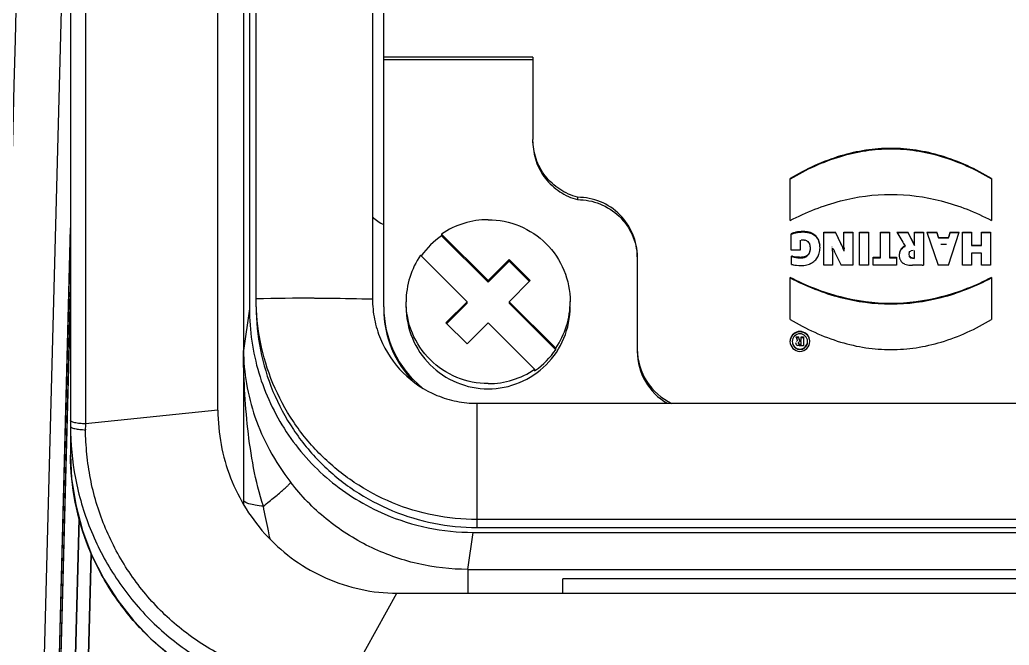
# Model space of a CAD drawing. Header units: millimetres. Extents: x 5828 to 6704, y 123 to 421.
# Drawn here: x 6364.444 to 6366.654, y 232.078 to 233.475 of the extents above; entities that cross this region are included whole.
import ezdxf

# ---------------------------------------------------------------- set-up
doc = ezdxf.new("R2010")
doc.units = ezdxf.units.MM
doc.layers.add('外形图', color=7, linetype='Continuous')

msp = doc.modelspace()

# ---------------------------------------------------------------- linework, layer by layer
at = {"layer": '外形图'}
for p, q in [((6364.9717, 232.8509), (6364.9717, 238.0438)), ((6365.2317, 238.0438), (6365.2317, 232.8509)), ((6364.9567, 238.0285), (6364.9567, 232.829)), ((6365.2567, 232.8332), (6365.2567, 237.9928)), ((6364.8863, 232.6026), (6364.8863, 234.3856)), ((6364.5567, 234.3521), (6364.5567, 232.502)), ((6364.59, 233.7026), (6364.5901, 232.5722)), ((6364.5403, 233.6731), (6364.4821, 231.4414)), ((6364.5407, 233.6731), (6364.4821, 231.4414)), ((6364.9434, 233.5833), (6364.9434, 232.3923)), ((6365.59, 233.391), (6365.2567, 233.391)), ((6365.2567, 233.3858), (6365.59, 233.3858)), ((6365.59, 233.391), (6365.59, 233.2071)), ((6366.165, 233.0262), (6366.165, 233.1201)), ((6366.615, 233.1201), (6366.615, 233.0262)), ((6365.69, 233.0781), (6365.69, 233.0729)), ((6364.5559, 233.0102), (6364.5155, 231.4388)), ((6364.5567, 233.0102), (6364.5155, 231.4388)), ((6365.49, 232.892), (6365.3861, 232.9958)), ((6365.3861, 232.9958), (6365.3861, 232.9923)), ((6366.1671, 232.9597), (6366.1671, 232.9965)), ((6366.1675, 232.9956), (6366.1703, 232.9968)), ((6366.1703, 232.9968), (6366.1737, 232.9979)), ((6366.1703, 232.9968), (6366.1703, 232.9978)), ((6366.1774, 232.9999), (6366.1737, 232.9989)), ((6366.1737, 232.9979), (6366.1737, 232.9989)), ((6366.1737, 232.9979), (6366.1774, 232.9988)), ((6366.1812, 233.0006), (6366.1774, 232.9999)), ((6366.1774, 232.9988), (6366.1774, 232.9999)), ((6366.1774, 232.9988), (6366.1812, 232.9996)), ((6366.1852, 233.0012), (6366.1812, 233.0006)), ((6366.1812, 232.9996), (6366.1812, 233.0006)), ((6366.1812, 232.9996), (6366.1852, 233.0001)), ((6366.1894, 233.0015), (6366.1852, 233.0012)), ((6366.1852, 233.0001), (6366.1852, 233.0012)), ((6366.1852, 233.0001), (6366.1894, 233.0005)), ((6366.1936, 233.0016), (6366.1894, 233.0015)), ((6366.1894, 233.0005), (6366.1894, 233.0015)), ((6366.1894, 233.0005), (6366.1936, 233.0006)), ((6366.1936, 233.0006), (6366.1936, 233.0017)), ((6366.1973, 233.0015), (6366.1936, 233.0016)), ((6366.1936, 233.0006), (6366.1973, 233.0005)), ((6366.1973, 233.0005), (6366.1973, 233.0016)), ((6366.2007, 233.0012), (6366.1973, 233.0015)), ((6366.1973, 233.0005), (6366.2007, 233.0002)), ((6366.204, 233.0007), (6366.2007, 233.0012)), ((6366.2007, 233.0002), (6366.2007, 233.0012)), ((6366.2007, 233.0002), (6366.204, 232.9997)), ((6366.2071, 233), (6366.204, 233.0007)), ((6366.204, 232.9997), (6366.204, 233.0007)), ((6366.204, 232.9997), (6366.2071, 232.999)), ((6366.21, 232.9991), (6366.2071, 233)), ((6366.2071, 232.999), (6366.2071, 233)), ((6366.2071, 232.999), (6366.21, 232.9981)), ((6366.21, 232.9981), (6366.21, 232.9991)), ((6366.21, 232.9981), (6366.2128, 232.997)), ((6366.2128, 232.997), (6366.2127, 232.998)), ((6366.2128, 232.997), (6366.2153, 232.9957)), ((6366.2177, 232.9953), (6366.2153, 232.9967)), ((6366.2153, 232.9957), (6366.2153, 232.9967)), ((6366.2153, 232.9957), (6366.2177, 232.9942)), ((6366.2402, 233.0003), (6366.266, 233.0003)), ((6366.2402, 232.9268), (6366.2402, 233.0003)), ((6366.2402, 232.9993), (6366.266, 232.9993)), ((6366.2783, 232.9752), (6366.266, 233.0003)), ((6366.266, 232.9993), (6366.2783, 232.9741)), ((6366.2851, 233.0003), (6366.3046, 233.0003)), ((6366.2851, 232.9703), (6366.2851, 233.0003)), ((6366.2851, 232.9993), (6366.3046, 232.9993)), ((6366.3046, 233.0003), (6366.3046, 232.9268)), ((6366.3199, 233.0003), (6366.3402, 233.0003)), ((6366.3199, 232.9268), (6366.3199, 233.0003)), ((6366.3199, 232.9993), (6366.3402, 232.9993)), ((6366.3402, 233.0003), (6366.3402, 232.9268)), ((6366.3664, 233.0003), (6366.3867, 233.0003)), ((6366.3664, 232.9432), (6366.3664, 233.0003)), ((6366.3664, 232.9993), (6366.3867, 232.9993)), ((6366.3867, 233.0003), (6366.3867, 232.9432)), ((6366.4034, 233.0003), (6366.4281, 233.0003)), ((6366.4034, 233.0003), (6366.4164, 232.9779)), ((6366.4041, 232.9993), (6366.4281, 232.9993)), ((6366.4427, 232.9718), (6366.4281, 233.0003)), ((6366.4281, 232.9993), (6366.4427, 232.9707)), ((6366.4427, 233.0003), (6366.4631, 233.0003)), ((6366.4427, 232.9725), (6366.4427, 233.0003)), ((6366.4427, 232.9993), (6366.4631, 232.9993)), ((6366.4631, 233.0003), (6366.4631, 232.9268)), ((6366.4702, 233.0003), (6366.4924, 233.0003)), ((6366.4702, 233.0003), (6366.4955, 232.9268)), ((6366.4706, 232.9993), (6366.4924, 232.9993)), ((6366.4962, 232.9883), (6366.4924, 233.0003)), ((6366.4924, 232.9993), (6366.4962, 232.9873)), ((6366.5187, 232.9268), (6366.5427, 233.0003)), ((6366.5226, 233.0003), (6366.5189, 232.9883)), ((6366.5189, 232.9873), (6366.5226, 232.9993)), ((6366.5226, 233.0003), (6366.5427, 233.0003)), ((6366.5226, 232.9993), (6366.5226, 233.0003)), ((6366.5226, 232.9993), (6366.5424, 232.9993)), ((6366.55, 233.0003), (6366.5703, 233.0003)), ((6366.55, 232.9268), (6366.55, 233.0003)), ((6366.55, 232.9993), (6366.5703, 232.9993)), ((6366.5703, 233.0003), (6366.5703, 232.9703)), ((6366.5923, 233.0003), (6366.6127, 233.0003)), ((6366.5923, 232.9703), (6366.5923, 233.0003)), ((6366.5923, 232.9993), (6366.6127, 232.9993)), ((6366.6127, 233.0003), (6366.6127, 232.9268)), ((6365.3861, 232.9923), (6365.49, 232.8885)), ((6366.1874, 232.9826), (6366.1874, 232.9597)), ((6366.2018, 232.9807), (6366.1987, 232.9821)), ((6366.2018, 232.9807), (6366.2042, 232.979)), ((6366.2042, 232.979), (6366.2062, 232.9768)), ((6366.2062, 232.9768), (6366.2078, 232.974)), ((6366.2199, 232.9937), (6366.2177, 232.9953)), ((6366.2177, 232.9942), (6366.2177, 232.9953)), ((6366.2177, 232.9942), (6366.2199, 232.9926)), ((6366.2219, 232.9919), (6366.2199, 232.9937)), ((6366.2199, 232.9926), (6366.2199, 232.9937)), ((6366.2199, 232.9926), (6366.2219, 232.9908)), ((6366.2237, 232.9899), (6366.2219, 232.9919)), ((6366.2219, 232.9908), (6366.2219, 232.9919)), ((6366.2219, 232.9908), (6366.2237, 232.9889)), ((6366.2254, 232.9878), (6366.2237, 232.9899)), ((6366.2237, 232.9889), (6366.2237, 232.9899)), ((6366.2237, 232.9889), (6366.2254, 232.9867)), ((6366.2268, 232.9855), (6366.2254, 232.9878)), ((6366.2254, 232.9867), (6366.2254, 232.9878)), ((6366.2254, 232.9867), (6366.2268, 232.9844)), ((6366.2268, 232.9844), (6366.2268, 232.9855)), ((6366.2268, 232.9844), (6366.2281, 232.982)), ((6366.2281, 232.982), (6366.2281, 232.983)), ((6366.2281, 232.982), (6366.2291, 232.9794)), ((6366.23, 232.9778), (6366.2291, 232.9805)), ((6366.2291, 232.9794), (6366.2291, 232.9805)), ((6366.2291, 232.9794), (6366.23, 232.9767)), ((6366.2307, 232.9749), (6366.23, 232.9778)), ((6366.23, 232.9767), (6366.23, 232.9778)), ((6366.23, 232.9767), (6366.2307, 232.9739)), ((6366.2312, 232.9719), (6366.2307, 232.9749)), ((6366.2307, 232.9739), (6366.2307, 232.9749)), ((6366.2307, 232.9739), (6366.2312, 232.9709)), ((6366.2804, 232.9708), (6366.2783, 232.9752)), ((6366.2783, 232.9741), (6366.2804, 232.9698)), ((6366.4164, 232.9779), (6366.4181, 232.9751)), ((6366.4181, 232.9751), (6366.4199, 232.9723)), ((6366.4962, 232.9883), (6366.5189, 232.9883)), ((6366.4962, 232.9873), (6366.4962, 232.9883)), ((6366.4962, 232.9873), (6366.5189, 232.9873)), ((6366.5189, 232.9873), (6366.5189, 232.9883)), ((6366.1874, 232.9597), (6366.1671, 232.9597)), ((6366.2064, 232.9519), (6366.2046, 232.9496)), ((6366.2079, 232.9547), (6366.2064, 232.9519)), ((6366.2064, 232.9509), (6366.2078, 232.9535)), ((6366.2064, 232.9509), (6366.2064, 232.9519)), ((6366.2078, 232.9535), (6366.2088, 232.9564)), ((6366.2093, 232.9607), (6366.2088, 232.9575)), ((6366.2088, 232.9564), (6366.2094, 232.9597)), ((6366.2088, 232.9564), (6366.2088, 232.9575)), ((6366.2094, 232.9597), (6366.2094, 232.9607)), ((6366.2291, 232.9506), (6366.23, 232.9534)), ((6366.23, 232.9534), (6366.2307, 232.9562)), ((6366.2307, 232.9562), (6366.2312, 232.9592)), ((6366.2315, 232.9688), (6366.2312, 232.9719)), ((6366.2312, 232.9709), (6366.2312, 232.9719)), ((6366.2312, 232.9592), (6366.2315, 232.9623)), ((6366.2316, 232.9655), (6366.2315, 232.9688)), ((6366.2315, 232.9623), (6366.2316, 232.9655)), ((6366.259, 232.9667), (6366.259, 232.9675)), ((6366.2597, 232.9574), (6366.2598, 232.9525)), ((6366.2598, 232.9525), (6366.2598, 232.9268)), ((6366.2623, 232.9604), (6366.2641, 232.9565)), ((6366.2641, 232.9565), (6366.2786, 232.9268)), ((6366.2823, 232.9666), (6366.2804, 232.9708)), ((6366.2841, 232.9614), (6366.2823, 232.9655)), ((6366.2841, 232.9614), (6366.2841, 232.9625)), ((6366.2856, 232.9576), (6366.2841, 232.9614)), ((6366.2851, 232.9661), (6366.2851, 232.9703)), ((6366.2856, 232.9588), (6366.2853, 232.9625)), ((6366.2856, 232.9576), (6366.2856, 232.9588)), ((6366.4112, 232.9599), (6366.4096, 232.9563)), ((6366.4098, 232.9555), (6366.4112, 232.9588)), ((6366.4131, 232.9629), (6366.4112, 232.9599)), ((6366.4112, 232.9588), (6366.4131, 232.9619)), ((6366.4112, 232.9588), (6366.4112, 232.9599)), ((6366.4156, 232.9656), (6366.4131, 232.9629)), ((6366.4131, 232.9619), (6366.4156, 232.9645)), ((6366.4131, 232.9619), (6366.4131, 232.9629)), ((6366.4185, 232.9678), (6366.4156, 232.9656)), ((6366.4156, 232.9645), (6366.4185, 232.9667)), ((6366.4156, 232.9645), (6366.4156, 232.9656)), ((6366.4218, 232.9694), (6366.4185, 232.9678)), ((6366.4185, 232.9667), (6366.4218, 232.9684)), ((6366.4185, 232.9667), (6366.4185, 232.9678)), ((6366.4199, 232.9723), (6366.4218, 232.9694)), ((6366.4218, 232.9684), (6366.4218, 232.9694)), ((6366.4306, 232.9544), (6366.43, 232.9508)), ((6366.4306, 232.9544), (6366.4326, 232.957)), ((6366.4326, 232.957), (6366.4355, 232.9586)), ((6366.4394, 232.9591), (6366.4355, 232.9586)), ((6366.4427, 232.9421), (6366.4427, 232.9589)), ((6366.5141, 232.9724), (6366.5012, 232.9724)), ((6366.5703, 232.9714), (6366.5923, 232.9714)), ((6366.5703, 232.9703), (6366.5923, 232.9703)), ((6366.5923, 232.9536), (6366.5703, 232.9536)), ((6366.5703, 232.9536), (6366.5703, 232.9268)), ((6366.5923, 232.9268), (6366.5923, 232.9536)), ((6365.339, 232.9487), (6365.4429, 232.8449)), ((6365.5372, 232.9391), (6365.49, 232.892)), ((6365.49, 232.8885), (6365.5372, 232.9356)), ((6365.5843, 232.892), (6365.5372, 232.9391)), ((6365.5372, 232.9356), (6365.5372, 232.9391)), ((6365.5372, 232.9356), (6365.5826, 232.8903)), ((6365.8234, 232.945), (6365.8234, 232.7386)), ((6366.1678, 232.9282), (6366.1678, 232.9468)), ((6366.1678, 232.9459), (6366.1707, 232.945)), ((6366.1741, 232.9453), (6366.1707, 232.9461)), ((6366.1707, 232.945), (6366.1707, 232.9461)), ((6366.1707, 232.945), (6366.1741, 232.9443)), ((6366.1778, 232.9447), (6366.1741, 232.9453)), ((6366.1741, 232.9443), (6366.1741, 232.9453)), ((6366.1741, 232.9443), (6366.1778, 232.9437)), ((6366.1818, 232.9443), (6366.1778, 232.9447)), ((6366.1778, 232.9437), (6366.1778, 232.9447)), ((6366.1778, 232.9437), (6366.1818, 232.9432)), ((6366.1858, 232.944), (6366.1818, 232.9443)), ((6366.1818, 232.9432), (6366.1818, 232.9443)), ((6366.1818, 232.9432), (6366.1858, 232.943)), ((6366.1896, 232.9439), (6366.1858, 232.944)), ((6366.1858, 232.943), (6366.1858, 232.944)), ((6366.1858, 232.943), (6366.1896, 232.9429)), ((6366.1896, 232.9429), (6366.1896, 232.9439)), ((6366.1896, 232.9429), (6366.1934, 232.9431)), ((6366.1934, 232.9431), (6366.1934, 232.9442)), ((6366.1934, 232.9431), (6366.1968, 232.9438)), ((6366.1968, 232.9438), (6366.1998, 232.945)), ((6366.1968, 232.9438), (6366.1968, 232.9449)), ((6366.2024, 232.9476), (6366.1996, 232.9459)), ((6366.1998, 232.945), (6366.2024, 232.9466)), ((6366.2046, 232.9496), (6366.2024, 232.9476)), ((6366.2024, 232.9466), (6366.2046, 232.9485)), ((6366.2024, 232.9466), (6366.2024, 232.9476)), ((6366.2046, 232.9485), (6366.2064, 232.9509)), ((6366.2046, 232.9485), (6366.2046, 232.9496)), ((6366.2133, 232.9316), (6366.2157, 232.9331)), ((6366.2157, 232.9331), (6366.2179, 232.9348)), ((6366.2179, 232.9348), (6366.22, 232.9366)), ((6366.22, 232.9366), (6366.222, 232.9386)), ((6366.222, 232.9386), (6366.2237, 232.9407)), ((6366.2237, 232.9407), (6366.2253, 232.943)), ((6366.2253, 232.943), (6366.2268, 232.9454)), ((6366.3504, 232.9442), (6366.3664, 232.9442)), ((6366.3504, 232.9268), (6366.3504, 232.9442)), ((6366.3504, 232.9432), (6366.3664, 232.9432)), ((6366.3867, 232.9442), (6366.4026, 232.9442)), ((6366.3867, 232.9432), (6366.4026, 232.9432)), ((6366.4026, 232.9442), (6366.4026, 232.9268)), ((6366.4088, 232.9459), (6366.4092, 232.9428)), ((6366.4212, 232.9288), (6366.4185, 232.9301)), ((6366.43, 232.9508), (6366.4308, 232.9468)), ((6366.4336, 232.944), (6366.4308, 232.9468)), ((6366.4308, 232.9468), (6366.4308, 232.9457)), ((6366.4308, 232.9457), (6366.4336, 232.9429)), ((6366.4336, 232.944), (6366.4391, 232.9429)), ((6366.4336, 232.9429), (6366.4336, 232.944)), ((6366.4336, 232.9429), (6366.4427, 232.9411)), ((6366.4404, 232.9419), (6366.4404, 232.943)), ((6366.1713, 232.9275), (6366.1751, 232.9267)), ((6366.1751, 232.9267), (6366.1794, 232.9261)), ((6366.1794, 232.9261), (6366.184, 232.9257)), ((6366.184, 232.9257), (6366.1888, 232.9256)), ((6366.1888, 232.9256), (6366.1924, 232.9257)), ((6366.1924, 232.9257), (6366.1957, 232.926)), ((6366.1957, 232.926), (6366.199, 232.9265)), ((6366.199, 232.9265), (6366.2021, 232.9271)), ((6366.2021, 232.9271), (6366.2051, 232.928)), ((6366.2051, 232.928), (6366.208, 232.929)), ((6366.2598, 232.9268), (6366.2402, 232.9268)), ((6366.3046, 232.9268), (6366.2786, 232.9268)), ((6366.3402, 232.9268), (6366.3199, 232.9268)), ((6366.4026, 232.9268), (6366.3504, 232.9268)), ((6366.4214, 232.9287), (6366.4239, 232.9279)), ((6366.4239, 232.9279), (6366.427, 232.9272)), ((6366.427, 232.9272), (6366.4303, 232.9266)), ((6366.4303, 232.9266), (6366.434, 232.9263)), ((6366.434, 232.9263), (6366.4379, 232.9262)), ((6366.4418, 232.9262), (6366.4379, 232.9262)), ((6366.4457, 232.9262), (6366.4418, 232.9262)), ((6366.4495, 232.9263), (6366.4457, 232.9262)), ((6366.4532, 232.9264), (6366.4495, 232.9263)), ((6366.4567, 232.9265), (6366.4532, 232.9264)), ((6366.46, 232.9266), (6366.4567, 232.9265)), ((6366.46, 232.9266), (6366.4631, 232.9268)), ((6366.5187, 232.9268), (6366.4955, 232.9268)), ((6366.5703, 232.9268), (6366.55, 232.9268)), ((6366.6127, 232.9268), (6366.5923, 232.9268)), ((6365.49, 232.8885), (6365.49, 232.892)), ((6365.5372, 232.8449), (6365.5843, 232.892)), ((6366.165, 232.8052), (6366.165, 232.899)), ((6366.615, 232.899), (6366.615, 232.8052)), ((6364.5558, 232.8662), (6364.5191, 231.4318)), ((6364.5567, 232.8661), (6364.5191, 231.4318)), ((6365.4429, 232.8449), (6365.3958, 232.7979)), ((6365.3975, 232.7961), (6365.4429, 232.8415)), ((6365.4429, 232.8415), (6365.4429, 232.8449)), ((6365.6411, 232.7412), (6365.5372, 232.8449)), ((6365.5372, 232.8449), (6365.5372, 232.8415)), ((6365.5372, 232.8415), (6365.6411, 232.7377)), ((6364.9567, 232.829), (6364.9434, 232.7359)), ((6365.3958, 232.7979), (6365.4429, 232.7508)), ((6365.4429, 232.7508), (6365.49, 232.7979)), ((6365.49, 232.7979), (6365.5939, 232.6941)), ((6366.1787, 232.7488), (6366.1776, 232.7533)), ((6366.1778, 232.7661), (6366.1833, 232.7661)), ((6366.1782, 232.7651), (6366.1833, 232.7651)), ((6366.1809, 232.7582), (6366.1809, 232.7571)), ((6366.1858, 232.7589), (6366.1833, 232.7661)), ((6366.1833, 232.7661), (6366.1833, 232.7651)), ((6366.1833, 232.7651), (6366.1858, 232.7579)), ((6366.1858, 232.7589), (6366.1896, 232.7589)), ((6366.1858, 232.7589), (6366.1858, 232.7579)), ((6366.1858, 232.7579), (6366.1896, 232.7579)), ((6366.1896, 232.7556), (6366.1862, 232.7556)), ((6366.1896, 232.7661), (6366.1946, 232.7661)), ((6366.1896, 232.7579), (6366.1896, 232.7661)), ((6366.1896, 232.7651), (6366.1946, 232.7651)), ((6366.1896, 232.7488), (6366.1896, 232.7556)), ((6366.1946, 232.7661), (6366.1946, 232.7461)), ((6365.6411, 232.7377), (6365.6411, 232.7412)), ((6366.1787, 232.7488), (6366.1811, 232.7468)), ((6366.1853, 232.7461), (6366.1811, 232.7468)), ((6366.1946, 232.7461), (6366.1853, 232.7461)), ((6366.1862, 232.7498), (6366.1896, 232.7498)), ((6366.1862, 232.7498), (6366.1862, 232.7488)), ((6366.1862, 232.7488), (6366.1896, 232.7488)), ((6365.5939, 232.6941), (6365.5939, 232.6906)), ((6364.8863, 232.6026), (6364.5901, 232.5722)), ((6365.465, 232.6179), (6367.315, 232.6179)), ((6365.465, 232.6179), (6365.465, 232.3405)), ((6364.5524, 231.4293), (6364.576, 232.3598)), ((6364.5524, 231.4293), (6364.5768, 232.3598)), ((6367.315, 232.3583), (6365.465, 232.3583)), ((6365.465, 232.3405), (6367.315, 232.3405)), ((6365.4447, 232.247), (6365.4566, 232.3296)), ((6365.4566, 232.3296), (6367.3235, 232.3296)), ((6364.5815, 231.435), (6364.603, 232.281)), ((6364.5815, 231.435), (6364.6037, 232.281)), ((6365.4447, 232.247), (6367.3354, 232.247)), ((6365.4447, 232.247), (6365.4447, 232.1936)), ((6367.1234, 232.2259), (6365.6567, 232.2259)), ((6365.6567, 232.1936), (6365.6567, 232.2259)), ((6365.1752, 231.9938), (6365.2863, 232.1936)), ((6365.2863, 232.1936), (6367.4938, 232.1936))]:
    msp.add_line(p, q, dxfattribs=at)
msp.add_lwpolyline([(6364.5567, 232.502), (6364.5594, 232.4503), (6364.5685, 232.3911), (6364.5837, 232.3336), (6364.6048, 232.2783), (6364.6311, 232.2261), (6364.6623, 232.1774), (6364.6976, 232.1326), (6364.7364, 232.0922), (6364.7778, 232.0564), (6364.8211, 232.0254), (6364.8656, 231.999), (6364.9109, 231.977), (6364.9573, 231.959), (6365.0052, 231.9447), (6365.055, 231.9342), (6365.107, 231.9277), (6365.1567, 231.9256)], dxfattribs=at)
for centre, radius, start, end in [((7364.0712, 206.5312), 1000, 178.2634283, 178.6309133), ((6365.3003, 233.1076), 0.1005, 226.9776, 244.3208), ((6365.49, 232.8445), 0.1835, 89.9974, 124.4825), ((6365.4899, 232.8413), 0.1832, 124.4846, 144.5785), ((6366.1938, 232.9615), 0.0658, 1.6422, 2.8447), ((6365.4896, 232.8449), 0.1829, 145.4345, 179.995), ((6365.0962, 228.482), 4.3707, 89.9282, 91.6326), ((6365.4905, 232.845), 0.1829, 325.4345, 359.995), ((6365.4896, 232.8333), 0.2329, 180.0101, 230.8817), ((6365.4896, 232.8291), 0.2328, 180.0065, 224.7801), ((6366.1867, 232.7561), 0.0222, 12.0546, 167.9445), ((6366.1867, 232.7551), 0.0222, 12.0555, 167.9455), ((6366.1867, 232.7562), 0.0222, 168.0181, 179.9807), ((6366.1867, 232.7562), 0.0222, 180.0769, 359.9231), ((6366.1867, 232.7561), 0.017, 0.0768, 179.9232), ((6366.1867, 232.7562), 0.017, 180.0768, 359.9232), ((6366.1862, 232.7527), 0.00288, 130.0364, 140.5107), ((6366.1867, 232.7562), 0.0222, 0.0193, 11.9811), ((6365.4902, 232.8416), 0.1832, 305.1552, 325.4368), ((6365.9565, 232.7386), 0.1331, 180.0196, 245.2907), ((6365.9565, 232.7334), 0.1331, 180.0158, 240.193), ((6366.1867, 232.7551), 0.017, 192.8896, 347.1086), ((6366.1862, 232.7517), 0.00289, 250.1352, 262.4947), ((6366.1862, 232.7517), 0.00287, 262.4782, 269.9788), ((6365.4901, 232.8454), 0.1835, 269.9974, 304.4825), ((6365.4903, 232.8414), 0.183, 304.4877, 305.1593), ((6365.4566, 232.8301), 0.5005, 246.7467, 270.0007)]:
    msp.add_arc(centre, radius, start, end, dxfattribs=at)
for points, knots in [([(6364.4929, 236.8355), (6364.4662, 235.9538), (6364.4277, 234.6315), (6364.3794, 232.8691), (6364.3563, 231.9883), (6364.3453, 231.5481)], [0, 0, 0, 0, 0.500303, 0.750251, 1, 1, 1, 1]), ([(6365.69, 233.0781), (6365.6759, 233.0818), (6365.6487, 233.0938), (6365.6161, 233.124), (6365.5949, 233.1632), (6365.59, 233.1925), (6365.59, 233.2071)], [0, 0, 0, 0, 0.250146, 0.500192, 0.750131, 1, 1, 1, 1]), ([(6365.59, 233.2018), (6365.59, 233.1873), (6365.5949, 233.1579), (6365.6161, 233.1188), (6365.6487, 233.0886), (6365.6759, 233.0765), (6365.69, 233.0729)], [0, 0, 0, 0, 0.249869, 0.499808, 0.749854, 1, 1, 1, 1]), ([(6366.615, 233.1201), (6366.5798, 233.1411), (6366.5243, 233.1669), (6366.4469, 233.1844), (6366.3901, 233.1887), (6366.3332, 233.1844), (6366.2558, 233.1669), (6366.2003, 233.1411), (6366.165, 233.1201)], [0, 0, 0, 0, 0.259706, 0.381141, 0.499969, 0.618801, 0.740248, 1, 1, 1, 1]), ([(6366.1655, 233.1193), (6366.2007, 233.1403), (6366.2561, 233.1659), (6366.3333, 233.1834), (6366.3901, 233.1877), (6366.4468, 233.1834), (6366.524, 233.1659), (6366.5794, 233.1403), (6366.6146, 233.1193)], [0, 0, 0, 0, 0.259719, 0.381178, 0.500031, 0.61888, 0.740327, 1, 1, 1, 1]), ([(6366.165, 233.0262), (6366.2008, 233.0447), (6366.2739, 233.0741), (6366.39, 233.0897), (6366.5062, 233.0741), (6366.5793, 233.0447), (6366.615, 233.0262)], [0, 0, 0, 0, 0.257773, 0.5, 0.742227, 1, 1, 1, 1]), ([(6365.8234, 232.945), (6365.8234, 232.9623), (6365.8164, 232.9973), (6365.7868, 233.0416), (6365.7424, 233.0712), (6365.7074, 233.0781), (6365.69, 233.0781)], [0, 0, 0, 0, 0.249841, 0.499776, 0.749842, 1, 1, 1, 1]), ([(6365.69, 233.0729), (6365.707, 233.0729), (6365.7411, 233.0663), (6365.7847, 233.0381), (6365.8147, 232.9957), (6365.8226, 232.9619), (6365.8233, 232.945)], [0, 0, 0, 0, 0.250152, 0.500215, 0.750151, 1, 1, 1, 1]), ([(6365.49, 233.028), (6365.5139, 233.028), (6365.5621, 233.0185), (6365.623, 232.9778), (6365.6638, 232.9169), (6365.6734, 232.8688), (6365.6734, 232.8449)], [0, 0, 0, 0, 0.250158, 0.500224, 0.750159, 1, 1, 1, 1]), ([(6366.1703, 232.9979), (6366.1698, 232.9977), (6366.1688, 232.9971), (6366.1677, 232.9967), (6366.1671, 232.9965)], [0, 0, 0, 0, 0.499762, 1, 1, 1, 1]), ([(6366.1737, 232.9989), (6366.1732, 232.9987), (6366.1723, 232.9985), (6366.1712, 232.9981), (6366.1706, 232.998), (6366.1703, 232.9979)], [0, 0, 0, 0, 0.50015, 0.749969, 1, 1, 1, 1]), ([(6366.2128, 232.9981), (6366.2125, 232.9982), (6366.2121, 232.9983), (6366.2111, 232.9986), (6366.2105, 232.9989), (6366.21, 232.9991)], [0, 0, 0, 0, 0.250046, 0.499794, 1, 1, 1, 1]), ([(6366.2153, 232.9967), (6366.2149, 232.997), (6366.214, 232.9973), (6366.2132, 232.9979), (6366.2128, 232.9981)], [0, 0, 0, 0, 0.500304, 1, 1, 1, 1]), ([(6366.1895, 232.9828), (6366.1905, 232.983), (6366.1925, 232.9832), (6366.1945, 232.9828), (6366.1955, 232.9828)], [0, 0, 0, 0, 0.499024, 1, 1, 1, 1]), ([(6366.1955, 232.9828), (6366.1959, 232.9827), (6366.1966, 232.9826), (6366.1977, 232.9823), (6366.1983, 232.9822), (6366.1986, 232.9821)], [0, 0, 0, 0, 0.375034, 0.749961, 1, 1, 1, 1]), ([(6366.2078, 232.974), (6366.2079, 232.9737), (6366.208, 232.9731), (6366.2084, 232.9722), (6366.2086, 232.9715), (6366.2087, 232.9712)], [0, 0, 0, 0, 0.250041, 0.624935, 1, 1, 1, 1]), ([(6366.2282, 232.9831), (6366.228, 232.9835), (6366.2274, 232.9842), (6366.227, 232.9851), (6366.2268, 232.9855)], [0, 0, 0, 0, 0.49973, 1, 1, 1, 1]), ([(6366.2291, 232.9805), (6366.229, 232.9809), (6366.2287, 232.9815), (6366.2284, 232.9824), (6366.2283, 232.9828), (6366.2282, 232.9831)], [0, 0, 0, 0, 0.500245, 0.749976, 1, 1, 1, 1]), ([(6366.2078, 232.9535), (6366.2078, 232.9537), (6366.2078, 232.9541), (6366.2079, 232.9545), (6366.2079, 232.9548)], [0, 0, 0, 0, 0.392003, 1, 1, 1, 1]), ([(6366.2088, 232.9575), (6366.2086, 232.957), (6366.2084, 232.9563), (6366.2081, 232.9554), (6366.208, 232.955), (6366.2079, 232.9547)], [0, 0, 0, 0, 0.500146, 0.74995, 1, 1, 1, 1]), ([(6366.2087, 232.9712), (6366.2088, 232.9706), (6366.2092, 232.9694), (6366.2092, 232.9682), (6366.2094, 232.9676)], [0, 0, 0, 0, 0.500072, 1, 1, 1, 1]), ([(6366.2095, 232.9642), (6366.2095, 232.9636), (6366.2095, 232.9624), (6366.2094, 232.9613), (6366.2093, 232.9607)], [0, 0, 0, 0, 0.499995, 1, 1, 1, 1]), ([(6366.2094, 232.9676), (6366.2094, 232.967), (6366.2095, 232.9659), (6366.2095, 232.9647), (6366.2095, 232.9642)], [0, 0, 0, 0, 0.499998, 1, 1, 1, 1]), ([(6366.2597, 232.9574), (6366.2596, 232.9584), (6366.2597, 232.9599), (6366.2593, 232.9619), (6366.2597, 232.9629), (6366.26, 232.9633)], [0, 0, 0, 0, 0.499853, 0.750068, 1, 1, 1, 1]), ([(6366.26, 232.9633), (6366.2603, 232.9633), (6366.261, 232.9631), (6366.2616, 232.9622), (6366.2618, 232.9613), (6366.2622, 232.9607), (6366.2623, 232.9604)], [0, 0, 0, 0, 0.254527, 0.496929, 0.751453, 1, 1, 1, 1]), ([(6366.2804, 232.9698), (6366.2807, 232.9691), (6366.2812, 232.9681), (6366.2817, 232.9666), (6366.2822, 232.9661), (6366.2825, 232.9658)], [0, 0, 0, 0, 0.50206, 0.754902, 1, 1, 1, 1]), ([(6366.2847, 232.9625), (6366.2843, 232.9628), (6366.2835, 232.9635), (6366.2832, 232.9646), (6366.283, 232.9651)], [0, 0, 0, 0, 0.500213, 1, 1, 1, 1]), ([(6366.2851, 232.9661), (6366.2852, 232.9655), (6366.2852, 232.9647), (6366.2852, 232.9637), (6366.2853, 232.9631), (6366.2852, 232.9628), (6366.2851, 232.9627)], [0, 0, 0, 0, 0.500779, 0.753858, 0.878548, 1, 1, 1, 1]), ([(6366.4089, 232.9529), (6366.4089, 232.9523), (6366.4087, 232.9511), (6366.4087, 232.9498), (6366.4086, 232.9492)], [0, 0, 0, 0, 0.499979, 1, 1, 1, 1]), ([(6366.4096, 232.9563), (6366.4096, 232.956), (6366.4095, 232.9553), (6366.4092, 232.9542), (6366.409, 232.9533), (6366.4089, 232.9529)], [0, 0, 0, 0, 0.250028, 0.624973, 1, 1, 1, 1]), ([(6366.4098, 232.9555), (6366.4098, 232.9556), (6366.4098, 232.9559), (6366.4098, 232.9562), (6366.4097, 232.9562), (6366.4097, 232.9563)], [0, 0, 0, 0, 0.641285, 0.85534, 1, 1, 1, 1]), ([(6366.1707, 232.9461), (6366.1704, 232.9462), (6366.17, 232.9463), (6366.1693, 232.9465), (6366.1686, 232.9467), (6366.1681, 232.9467), (6366.1678, 232.9468)], [0, 0, 0, 0, 0.249945, 0.50067, 0.749951, 1, 1, 1, 1]), ([(6366.1934, 232.9442), (6366.1928, 232.9442), (6366.1915, 232.944), (6366.1902, 232.944), (6366.1896, 232.9439)], [0, 0, 0, 0, 0.499979, 1, 1, 1, 1]), ([(6366.1968, 232.9449), (6366.1963, 232.9448), (6366.1951, 232.9445), (6366.194, 232.9443), (6366.1934, 232.9442)], [0, 0, 0, 0, 0.500003, 1, 1, 1, 1]), ([(6366.1996, 232.9459), (6366.1994, 232.9458), (6366.1988, 232.9457), (6366.1979, 232.9453), (6366.1972, 232.9451), (6366.1968, 232.9449)], [0, 0, 0, 0, 0.250061, 0.624931, 1, 1, 1, 1]), ([(6366.1998, 232.945), (6366.1998, 232.9451), (6366.1998, 232.9453), (6366.1999, 232.9455), (6366.1998, 232.9458), (6366.1996, 232.9458), (6366.1996, 232.9459)], [0, 0, 0, 0, 0.259136, 0.542965, 0.771756, 1, 1, 1, 1]), ([(6366.208, 232.929), (6366.2084, 232.9292), (6366.2091, 232.9295), (6366.21, 232.9299), (6366.2105, 232.93), (6366.2107, 232.9301)], [0, 0, 0, 0, 0.500244, 0.749952, 1, 1, 1, 1]), ([(6366.2107, 232.9301), (6366.2111, 232.9303), (6366.2119, 232.9309), (6366.2128, 232.9313), (6366.2133, 232.9316)], [0, 0, 0, 0, 0.499652, 1, 1, 1, 1]), ([(6366.2268, 232.9454), (6366.227, 232.9458), (6366.2274, 232.9467), (6366.2279, 232.9475), (6366.2281, 232.9479)], [0, 0, 0, 0, 0.500259, 1, 1, 1, 1]), ([(6366.2281, 232.9479), (6366.2283, 232.9484), (6366.2285, 232.9493), (6366.2289, 232.9502), (6366.2291, 232.9506)], [0, 0, 0, 0, 0.499677, 1, 1, 1, 1]), ([(6366.4086, 232.9492), (6366.4086, 232.9487), (6366.4086, 232.9475), (6366.4087, 232.9464), (6366.4088, 232.9459)], [0, 0, 0, 0, 0.499975, 1, 1, 1, 1]), ([(6366.4092, 232.9428), (6366.4094, 232.9421), (6366.4096, 232.9411), (6366.4101, 232.9398), (6366.4104, 232.9392), (6366.4105, 232.9389)], [0, 0, 0, 0, 0.500253, 0.750025, 1, 1, 1, 1]), ([(6366.4105, 232.9389), (6366.4111, 232.9379), (6366.4118, 232.9358), (6366.4135, 232.9342), (6366.4143, 232.9334)], [0, 0, 0, 0, 0.500787, 1, 1, 1, 1]), ([(6366.4143, 232.9334), (6366.4146, 232.9331), (6366.4151, 232.9323), (6366.4162, 232.9315), (6366.4174, 232.9309), (6366.4181, 232.9304), (6366.4185, 232.9301)], [0, 0, 0, 0, 0.25095, 0.499481, 0.750249, 1, 1, 1, 1]), ([(6366.1678, 232.9282), (6366.1681, 232.9282), (6366.1687, 232.9282), (6366.1696, 232.928), (6366.1704, 232.9277), (6366.171, 232.9276), (6366.1713, 232.9275)], [0, 0, 0, 0, 0.250032, 0.499514, 0.750041, 1, 1, 1, 1]), ([(6366.615, 232.899), (6366.5793, 232.8805), (6366.5061, 232.8513), (6366.39, 232.8357), (6366.2739, 232.8513), (6366.2008, 232.8805), (6366.165, 232.899)], [0, 0, 0, 0, 0.257735, 0.5, 0.742265, 1, 1, 1, 1]), ([(6366.165, 232.898), (6366.2008, 232.8795), (6366.2739, 232.8502), (6366.39, 232.8347), (6366.5061, 232.8502), (6366.5793, 232.8795), (6366.615, 232.898)], [0, 0, 0, 0, 0.257735, 0.5, 0.742265, 1, 1, 1, 1]), ([(6365.465, 232.3583), (6365.4328, 232.3583), (6365.3682, 232.3646), (6365.2751, 232.3928), (6365.1892, 232.4387), (6365.114, 232.5003), (6365.0522, 232.5754), (6365.0063, 232.6612), (6364.9781, 232.7542), (6364.9717, 232.8187), (6364.9717, 232.8509)], [0, 0, 0, 0, 0.125084, 0.250155, 0.375203, 0.50022, 0.625203, 0.750155, 0.875084, 1, 1, 1, 1]), ([(6365.1017, 232.8527), (6365.113, 232.8527), (6365.1563, 232.8526), (6365.1997, 232.8519), (6365.2317, 232.8509)], [0, 0, 0, 0, 0.260412, 1, 1, 1, 1]), ([(6365.2317, 232.8509), (6365.2317, 232.8357), (6365.2347, 232.8052), (6365.2525, 232.7467), (6365.2957, 232.6818), (6365.3607, 232.6386), (6365.4192, 232.6209), (6365.4498, 232.6179), (6365.465, 232.6179)], [0, 0, 0, 0, 0.125219, 0.250448, 0.499779, 0.749241, 0.874612, 1, 1, 1, 1]), ([(6365.49, 232.6619), (6365.4662, 232.6619), (6365.418, 232.6714), (6365.3571, 232.7121), (6365.3163, 232.773), (6365.3067, 232.8211), (6365.3067, 232.8449)], [0, 0, 0, 0, 0.250158, 0.500224, 0.750159, 1, 1, 1, 1]), ([(6364.9567, 232.829), (6364.9567, 232.7807), (6364.9709, 232.6836), (6365.0331, 232.5505), (6365.1309, 232.4408), (6365.2146, 232.3894), (6365.259, 232.3703)], [0, 0, 0, 0, 0.249889, 0.499835, 0.74987, 1, 1, 1, 1]), ([(6364.9717, 232.8332), (6364.9717, 232.801), (6364.9781, 232.7364), (6365.0063, 232.6434), (6365.0522, 232.5577), (6365.114, 232.4825), (6365.1892, 232.4209), (6365.2751, 232.3751), (6365.3682, 232.3469), (6365.4328, 232.3405), (6365.465, 232.3405)], [0, 0, 0, 0, 0.124916, 0.249845, 0.374797, 0.49978, 0.624797, 0.749845, 0.874916, 1, 1, 1, 1]), ([(6365.3067, 232.8334), (6365.3067, 232.8096), (6365.3163, 232.7615), (6365.3571, 232.7006), (6365.418, 232.6599), (6365.4662, 232.6503), (6365.49, 232.6503)], [0, 0, 0, 0, 0.249842, 0.499776, 0.749842, 1, 1, 1, 1]), ([(6365.49, 232.6503), (6365.5139, 232.6503), (6365.5621, 232.6599), (6365.623, 232.7006), (6365.6638, 232.7615), (6365.6734, 232.8096), (6365.6734, 232.8334)], [0, 0, 0, 0, 0.250158, 0.500224, 0.750158, 1, 1, 1, 1]), ([(6366.165, 232.8052), (6366.2003, 232.7841), (6366.2558, 232.7583), (6366.3332, 232.7408), (6366.3901, 232.7365), (6366.4469, 232.7408), (6366.5243, 232.7583), (6366.5798, 232.7841), (6366.615, 232.8052)], [0, 0, 0, 0, 0.259752, 0.381199, 0.500031, 0.618859, 0.740294, 1, 1, 1, 1]), ([(6366.1778, 232.7661), (6366.1781, 232.7653), (6366.1785, 232.764), (6366.1793, 232.7623), (6366.1799, 232.7611), (6366.1804, 232.7597), (6366.1803, 232.7579), (6366.1796, 232.7566), (6366.1791, 232.7558)], [0, 0, 0, 0, 0.247695, 0.373819, 0.501506, 0.623927, 0.745049, 1, 1, 1, 1]), ([(6364.9878, 232.3881), (6364.9785, 232.416), (6364.9648, 232.4735), (6364.9521, 232.5608), (6364.9452, 232.6484), (6364.9434, 232.7069), (6364.9434, 232.7361)], [0, 0, 0, 0, 0.251113, 0.501598, 0.751144, 1, 1, 1, 1]), ([(6364.9434, 232.7359), (6364.9436, 232.7111), (6364.9481, 232.6608), (6364.9675, 232.5856), (6365.0005, 232.511), (6365.0313, 232.4641), (6365.0489, 232.4413)], [0, 0, 0, 0, 0.233716, 0.474368, 0.728271, 1, 1, 1, 1]), ([(6364.8863, 232.6026), (6364.8863, 232.5768), (6364.891, 232.5253), (6364.9124, 232.4505), (6364.9476, 232.3803), (6364.9962, 232.3175), (6365.0568, 232.2647), (6365.1273, 232.2248), (6365.2049, 232.1997), (6365.2592, 232.1938), (6365.2863, 232.1936)], [0, 0, 0, 0, 0.121748, 0.243221, 0.366221, 0.490868, 0.616838, 0.743895, 0.871755, 1, 1, 1, 1]), ([(6364.59, 232.5722), (6364.5858, 232.5722), (6364.5796, 232.5725), (6364.5717, 232.5734), (6364.5667, 232.5744), (6364.5626, 232.5755), (6364.5591, 232.5769), (6364.5567, 232.5788), (6364.5567, 232.5801)], [0, 0, 0, 0, 0.361202, 0.525513, 0.671064, 0.793104, 0.888399, 1, 1, 1, 1]), ([(6364.5567, 232.5669), (6364.5567, 232.528), (6364.5642, 232.4497), (6364.5974, 232.3366), (6364.6517, 232.2315), (6364.7256, 232.1384), (6364.8167, 232.0611), (6364.9218, 232.003), (6365.0366, 231.967), (6365.1167, 231.9589), (6365.1567, 231.9588)], [0, 0, 0, 0, 0.123474, 0.247122, 0.371213, 0.495908, 0.62121, 0.747091, 0.873429, 1, 1, 1, 1]), ([(6364.5567, 232.5669), (6364.5567, 232.5657), (6364.559, 232.5638), (6364.5625, 232.5624), (6364.5668, 232.5612), (6364.572, 232.5602), (6364.5799, 232.5593), (6364.5861, 232.559), (6364.5902, 232.559)], [0, 0, 0, 0, 0.105466, 0.201956, 0.329286, 0.482889, 0.65297, 1, 1, 1, 1]), ([(6365.1572, 231.9933), (6365.1384, 231.9932), (6365.1007, 231.9944), (6365.0446, 232.0018), (6364.9897, 232.015), (6364.9366, 232.0341), (6364.8859, 232.0585), (6364.8222, 232.0975), (6364.7648, 232.1458), (6364.7156, 232.2014), (6364.6831, 232.2465), (6364.6553, 232.2943), (6364.6318, 232.3443), (6364.6134, 232.3962), (6364.6005, 232.4497), (6364.5928, 232.5042), (6364.5907, 232.5408), (6364.5902, 232.559)], [0, 0, 0, 0, 0.063431, 0.126832, 0.190168, 0.253395, 0.316482, 0.379414, 0.504633, 0.567059, 0.629301, 0.691362, 0.753264, 0.815036, 0.87672, 0.938364, 1, 1, 1, 1]), ([(6365.1567, 231.9257), (6365.1141, 231.9256), (6365.0293, 231.9347), (6364.9095, 231.9732), (6364.8032, 232.0327), (6364.7144, 232.1088), (6364.6447, 232.1971), (6364.5945, 232.2938), (6364.5641, 232.3963), (6364.5569, 232.4669), (6364.5567, 232.502)], [0, 0, 0, 0, 0.138688, 0.275377, 0.406951, 0.532823, 0.653755, 0.770765, 0.88562, 1, 1, 1, 1]), ([(6364.9878, 232.3881), (6364.9922, 232.3916), (6365.0006, 232.3984), (6365.0126, 232.4082), (6365.0232, 232.417), (6365.0321, 232.4247), (6365.0391, 232.4309), (6365.0441, 232.4357), (6365.0471, 232.4387), (6365.0485, 232.4404), (6365.0488, 232.441), (6365.0489, 232.4413)], [0, 0, 0, 0, 0.20721, 0.400025, 0.571531, 0.717095, 0.83368, 0.918787, 0.973313, 0.989916, 1, 1, 1, 1]), ([(6365.4447, 232.247), (6365.4067, 232.247), (6365.3305, 232.2558), (6365.2223, 232.2942), (6365.1257, 232.3563), (6365.0721, 232.4112), (6365.0489, 232.4413)], [0, 0, 0, 0, 0.250118, 0.500089, 0.750013, 1, 1, 1, 1]), ([(6364.9878, 232.3881), (6364.9818, 232.3886), (6364.9709, 232.3898), (6364.9584, 232.3924), (6364.9507, 232.3952), (6364.9462, 232.3974), (6364.9434, 232.4002), (6364.9434, 232.402)], [0, 0, 0, 0, 0.376235, 0.679036, 0.795339, 0.886483, 1, 1, 1, 1]), ([(6365.0028, 232.3151), (6365.0015, 232.3212), (6364.9965, 232.3455), (6364.9915, 232.3699), (6364.9878, 232.3881)], [0, 0, 0, 0, 0.250985, 1, 1, 1, 1])]:
    msp.add_open_spline(points, degree=3, knots=knots, dxfattribs=at)
for points in [[(6366.283, 232.9651), (6366.2828, 232.9656), (6366.2825, 232.9661), (6366.2823, 232.9666)], [(6366.2851, 232.9627), (6366.2849, 232.9626), (6366.2848, 232.9626), (6366.2847, 232.9625)], [(6366.1833, 232.7527), (6366.1833, 232.7533), (6366.1836, 232.754), (6366.184, 232.7545)], [(6366.1837, 232.7513), (6366.1834, 232.7517), (6366.1833, 232.7522), (6366.1833, 232.7527)], [(6366.1843, 232.7549), (6366.1848, 232.7553), (6366.1855, 232.7556), (6366.1862, 232.7556)], [(6366.1833, 232.7517), (6366.1833, 232.7508), (6366.1837, 232.75), (6366.1843, 232.7495)], [(6366.1843, 232.7505), (6366.1841, 232.7507), (6366.1839, 232.751), (6366.1837, 232.7513)], [(6366.1862, 232.7498), (6366.1855, 232.7498), (6366.1848, 232.7501), (6366.1843, 232.7505)], [(6366.1843, 232.7495), (6366.1846, 232.7492), (6366.1849, 232.7491), (6366.1852, 232.749)], [(6364.5901, 232.5722), (6364.5908, 232.5679), (6364.5894, 232.5634), (6364.5902, 232.559)]]:
    msp.add_open_spline(points, degree=3, dxfattribs=at)

doc.saveas('drawing.dxf')
